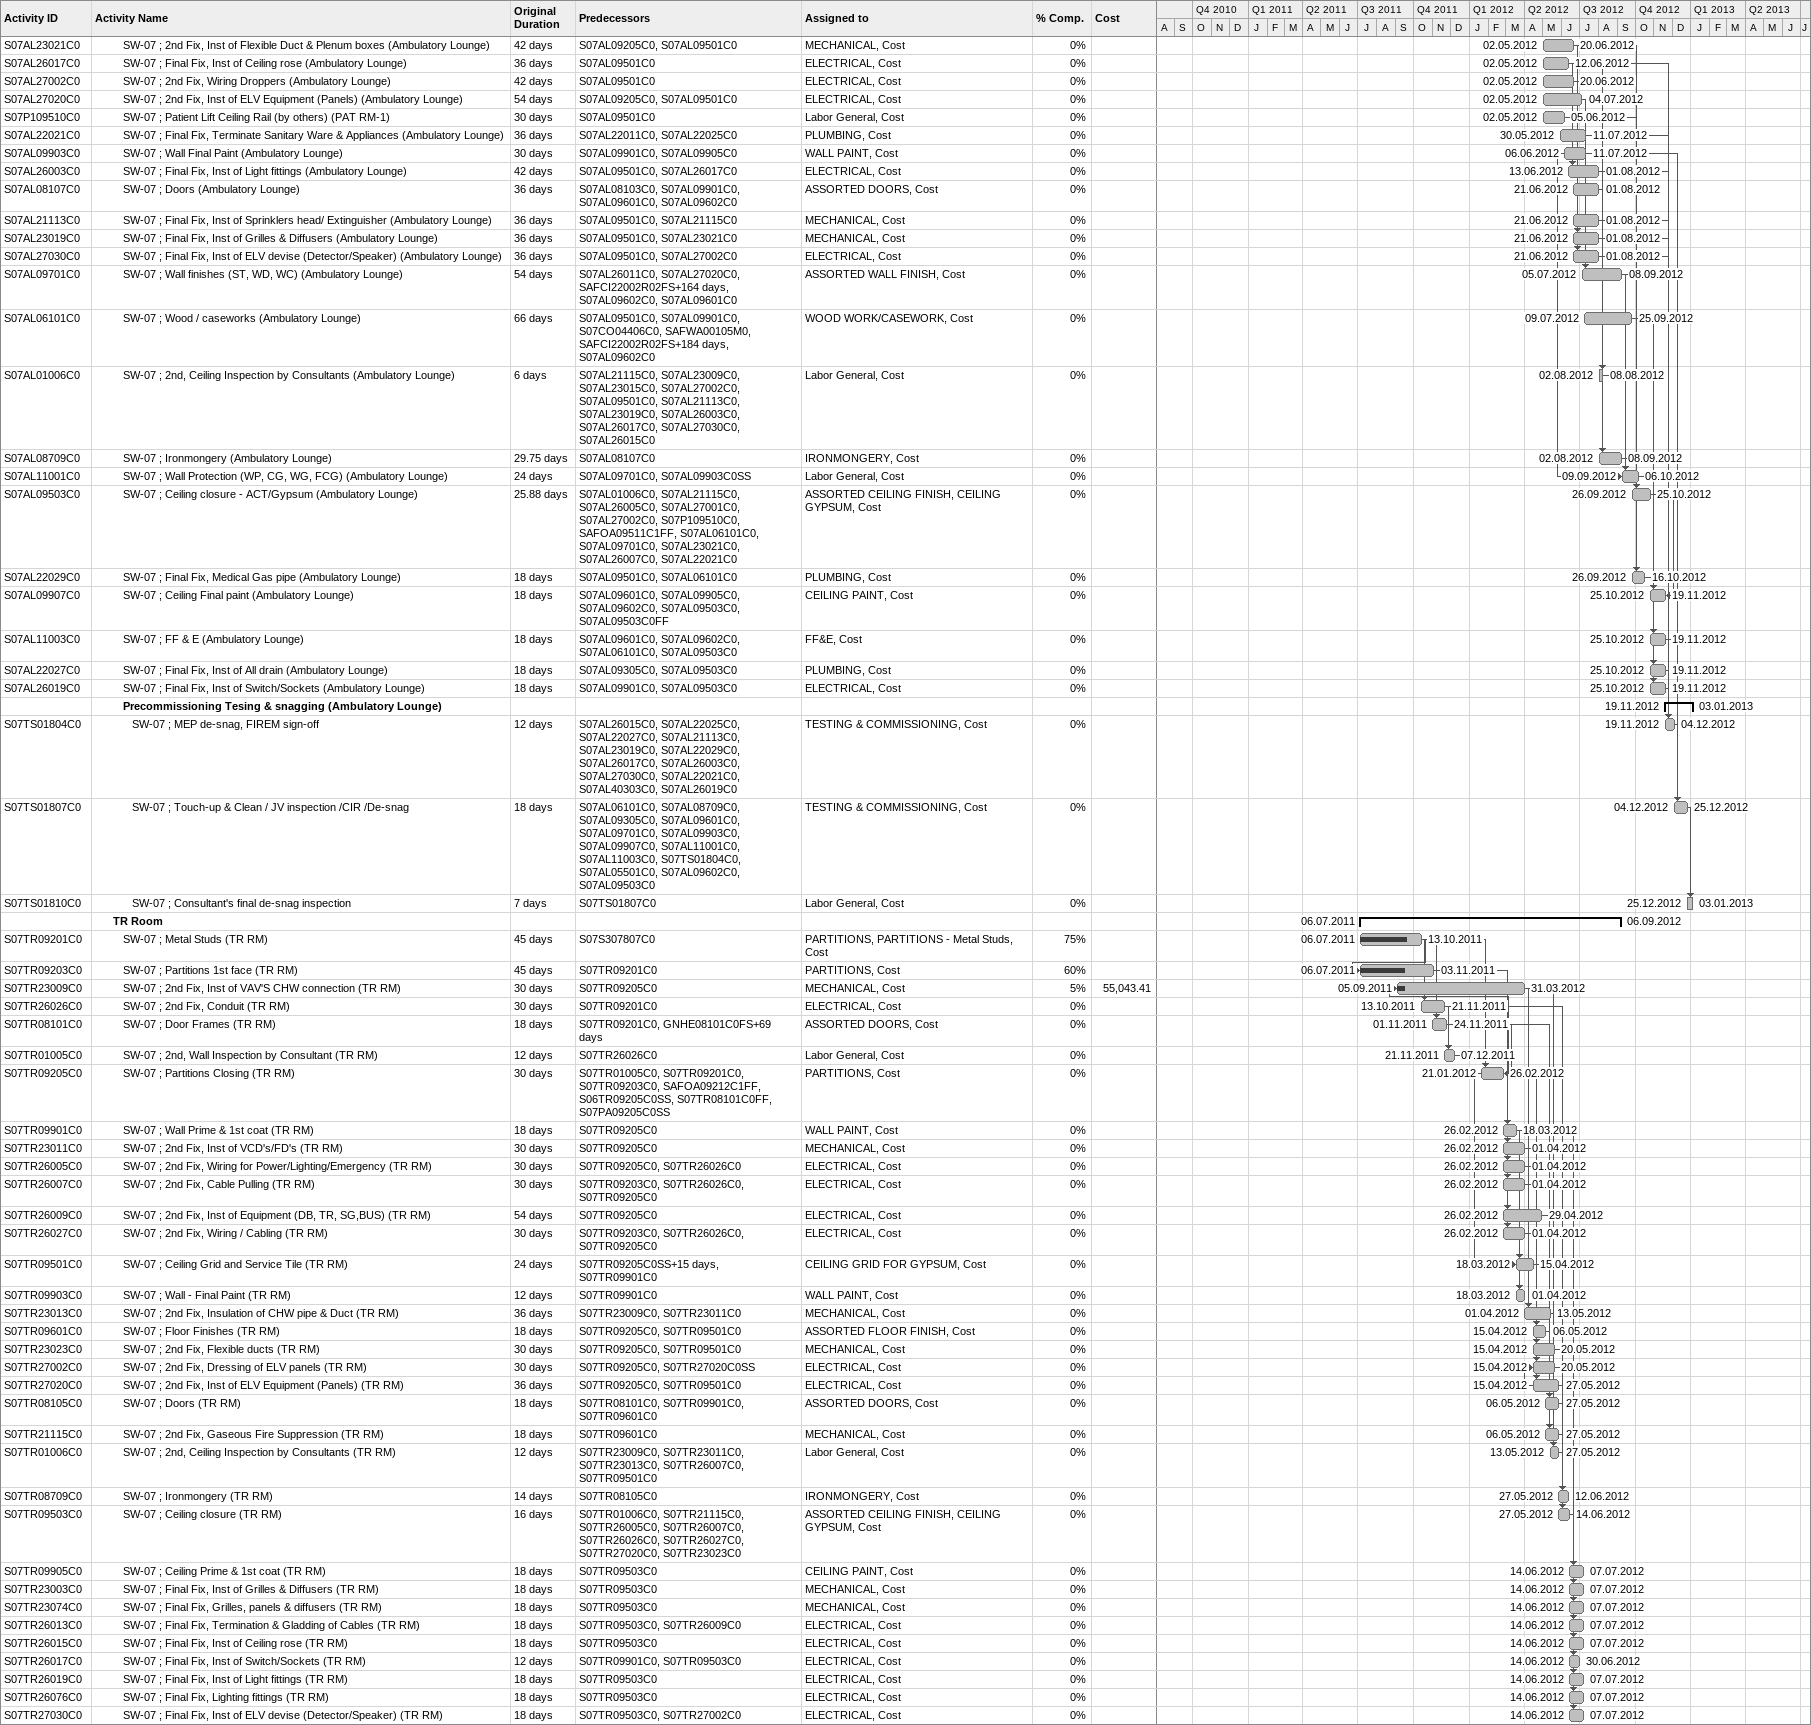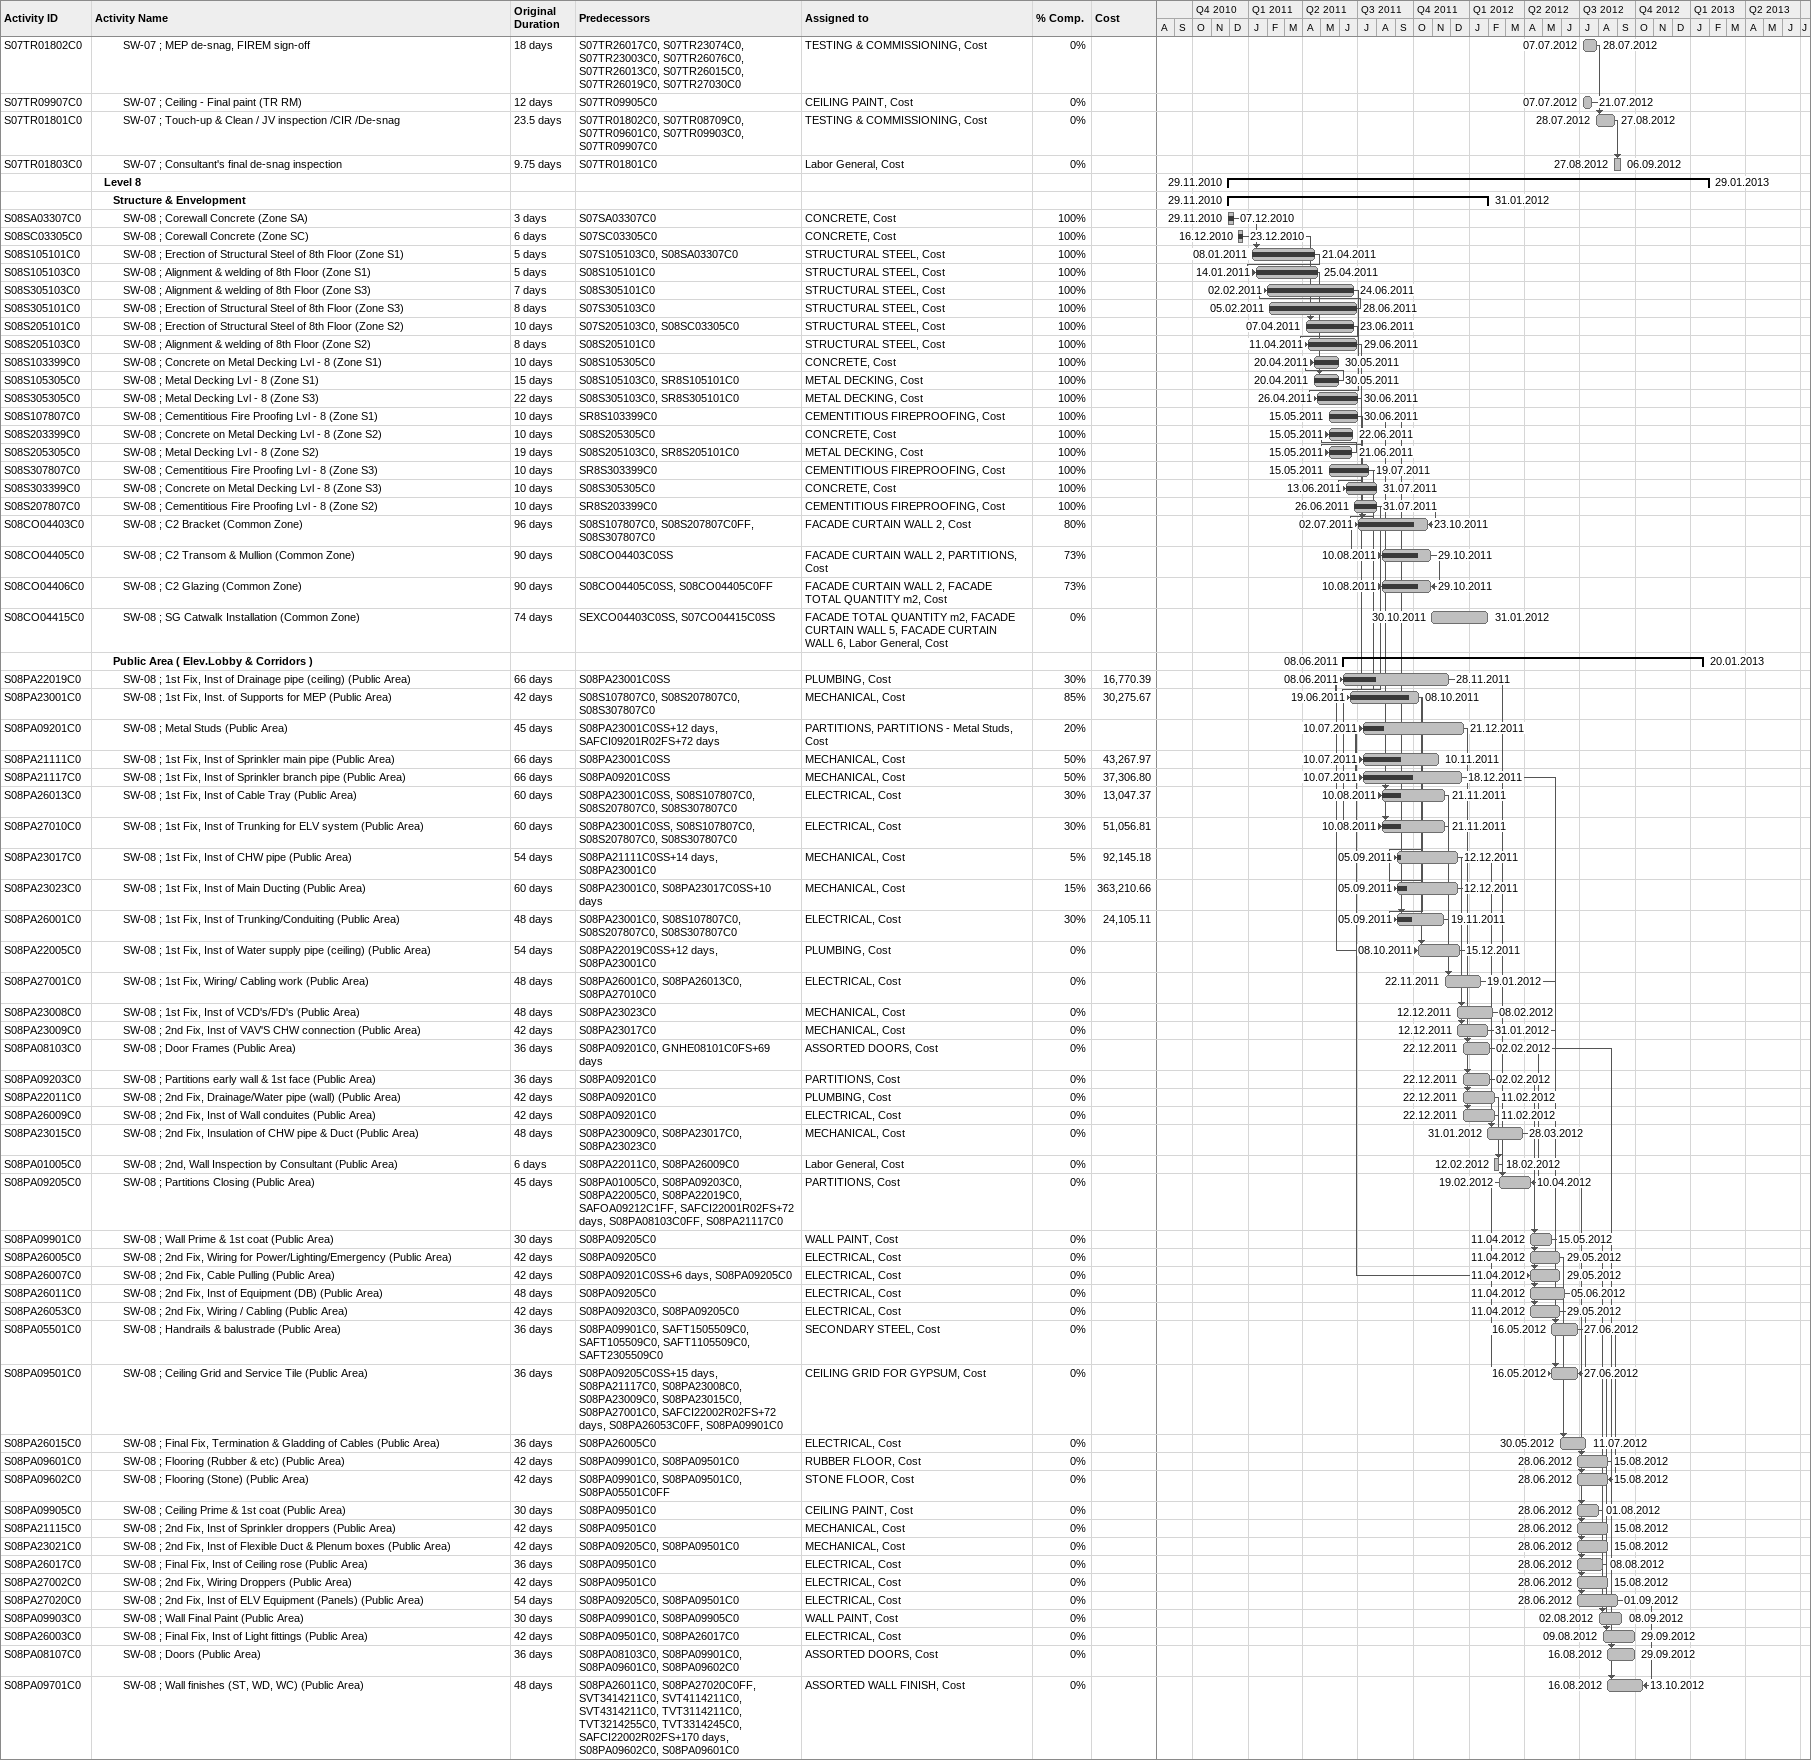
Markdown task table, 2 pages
| ID | Level | Task | Original duration | Start | Finish | Predecessors | Resources | % complete | Cost |
|---|---|---|---|---|---|---|---|---|---|
| S07AL23021C0 | 4 | SW-07 ; 2nd Fix, Inst of Flexible Duct & Plenum boxes (Ambulatory Lounge) | 42d | 2012-05-02 | 2012-06-20 | S07AL09205C0, S07AL09501C0 | MECHANICAL, Cost | 0 |  |
| S07AL26017C0 | 4 | SW-07 ; Final Fix, Inst of Ceiling rose (Ambulatory Lounge) | 36d | 2012-05-02 | 2012-06-12 | S07AL09501C0 | ELECTRICAL, Cost | 0 |  |
| S07AL27002C0 | 4 | SW-07 ; 2nd Fix, Wiring Droppers (Ambulatory Lounge) | 42d | 2012-05-02 | 2012-06-20 | S07AL09501C0 | ELECTRICAL, Cost | 0 |  |
| S07AL27020C0 | 4 | SW-07 ; 2nd Fix, Inst of ELV Equipment (Panels) (Ambulatory Lounge) | 54d | 2012-05-02 | 2012-07-04 | S07AL09205C0, S07AL09501C0 | ELECTRICAL, Cost | 0 |  |
| S07P109510C0 | 4 | SW-07 ; Patient Lift Ceiling Rail (by others) (PAT RM-1) | 30d | 2012-05-02 | 2012-06-05 | S07AL09501C0 | Labor General, Cost | 0 |  |
| S07AL22021C0 | 4 | SW-07 ; Final Fix, Terminate Sanitary Ware & Appliances (Ambulatory Lounge) | 36d | 2012-05-30 | 2012-07-11 | S07AL22011C0, S07AL22025C0 | PLUMBING, Cost | 0 |  |
| S07AL09903C0 | 4 | SW-07 ; Wall Final Paint (Ambulatory Lounge) | 30d | 2012-06-06 | 2012-07-11 | S07AL09901C0, S07AL09905C0 | WALL PAINT, Cost | 0 |  |
| S07AL26003C0 | 4 | SW-07 ; Final Fix, Inst of Light fittings (Ambulatory Lounge) | 42d | 2012-06-13 | 2012-08-01 | S07AL09501C0, S07AL26017C0 | ELECTRICAL, Cost | 0 |  |
| S07AL08107C0 | 4 | SW-07 ; Doors (Ambulatory Lounge) | 36d | 2012-06-21 | 2012-08-01 | S07AL08103C0, S07AL09901C0, S07AL09601C0, S07AL09602C0 | ASSORTED DOORS, Cost | 0 |  |
| S07AL21113C0 | 4 | SW-07 ; Final Fix, Inst of Sprinklers head/ Extinguisher (Ambulatory Lounge) | 36d | 2012-06-21 | 2012-08-01 | S07AL09501C0, S07AL21115C0 | MECHANICAL, Cost | 0 |  |
| S07AL23019C0 | 4 | SW-07 ; Final Fix, Inst of Grilles & Diffusers (Ambulatory Lounge) | 36d | 2012-06-21 | 2012-08-01 | S07AL09501C0, S07AL23021C0 | MECHANICAL, Cost | 0 |  |
| S07AL27030C0 | 4 | SW-07 ; Final Fix, Inst of ELV devise (Detector/Speaker) (Ambulatory Lounge) | 36d | 2012-06-21 | 2012-08-01 | S07AL09501C0, S07AL27002C0 | ELECTRICAL, Cost | 0 |  |
| S07AL09701C0 | 4 | SW-07 ; Wall finishes (ST, WD, WC) (Ambulatory Lounge) | 54d | 2012-07-05 | 2012-09-08 | S07AL26011C0, S07AL27020C0, SAFCI22002R02FS+164d, S07AL09602C0, S07AL09601C0 | ASSORTED WALL FINISH, Cost | 0 |  |
| S07AL06101C0 | 4 | SW-07 ; Wood / caseworks (Ambulatory Lounge) | 66d | 2012-07-09 | 2012-09-25 | S07AL09501C0, S07AL09901C0, S07CO04406C0, SAFWA00105M0, SAFCI22002R02FS+184d, S07AL09602C0 | WOOD WORK/CASEWORK, Cost | 0 |  |
| S07AL01006C0 | 4 | SW-07 ; 2nd, Ceiling Inspection by Consultants (Ambulatory Lounge) | 6d | 2012-08-02 | 2012-08-08 | S07AL21115C0, S07AL23009C0, S07AL23015C0, S07AL27002C0, S07AL09501C0, S07AL21113C0, S07AL23019C0, S07AL26003C0, S07AL26017C0, S07AL27030C0, S07AL26015C0 | Labor General, Cost | 0 |  |
| S07AL08709C0 | 4 | SW-07 ; Ironmongery (Ambulatory Lounge) | 29.75d | 2012-08-02 | 2012-09-08 | S07AL08107C0 | IRONMONGERY, Cost | 0 |  |
| S07AL11001C0 | 4 | SW-07 ; Wall Protection (WP, CG, WG, FCG) (Ambulatory Lounge) | 24d | 2012-09-09 | 2012-10-06 | S07AL09701C0, S07AL09903C0SS | Labor General, Cost | 0 |  |
| S07AL09503C0 | 4 | SW-07 ; Ceiling closure - ACT/Gypsum (Ambulatory Lounge) | 25.88d | 2012-09-26 | 2012-10-25 | S07AL01006C0, S07AL21115C0, S07AL26005C0, S07AL27001C0, S07AL27002C0, S07P109510C0, SAFOA09511C1FF, S07AL06101C0, S07AL09701C0, S07AL23021C0, S07AL26007C0, S07AL22021C0 | ASSORTED CEILING FINISH, CEILING GYPSUM, Cost | 0 |  |
| S07AL22029C0 | 4 | SW-07 ; Final Fix, Medical Gas pipe (Ambulatory Lounge) | 18d | 2012-09-26 | 2012-10-16 | S07AL09501C0, S07AL06101C0 | PLUMBING, Cost | 0 |  |
| S07AL09907C0 | 4 | SW-07 ; Ceiling Final paint (Ambulatory Lounge) | 18d | 2012-10-25 | 2012-11-19 | S07AL09601C0, S07AL09905C0, S07AL09602C0, S07AL09503C0, S07AL09503C0FF | CEILING PAINT, Cost | 0 |  |
| S07AL11003C0 | 4 | SW-07 ; FF & E (Ambulatory Lounge) | 18d | 2012-10-25 | 2012-11-19 | S07AL09601C0, S07AL09602C0, S07AL06101C0, S07AL09503C0 | FF&E, Cost | 0 |  |
| S07AL22027C0 | 4 | SW-07 ; Final Fix, Inst of All drain (Ambulatory Lounge) | 18d | 2012-10-25 | 2012-11-19 | S07AL09305C0, S07AL09503C0 | PLUMBING, Cost | 0 |  |
| S07AL26019C0 | 4 | SW-07 ; Final Fix, Inst of Switch/Sockets (Ambulatory Lounge) | 18d | 2012-10-25 | 2012-11-19 | S07AL09901C0, S07AL09503C0 | ELECTRICAL, Cost | 0 |  |
|  | 4 | **Precommissioning Tesing & snagging (Ambulatory Lounge)** |  | 2012-11-19 | 2013-01-03 |  |  |  |  |
| S07TS01804C0 | 5 | SW-07 ; MEP de-snag, FIREM sign-off | 12d | 2012-11-19 | 2012-12-04 | S07AL26015C0, S07AL22025C0, S07AL22027C0, S07AL21113C0, S07AL23019C0, S07AL22029C0, S07AL26017C0, S07AL26003C0, S07AL27030C0, S07AL22021C0, S07AL40303C0, S07AL26019C0 | TESTING & COMMISSIONING, Cost | 0 |  |
| S07TS01807C0 | 5 | SW-07 ; Touch-up & Clean / JV inspection /CIR /De-snag | 18d | 2012-12-04 | 2012-12-25 | S07AL06101C0, S07AL08709C0, S07AL09305C0, S07AL09601C0, S07AL09701C0, S07AL09903C0, S07AL09907C0, S07AL11001C0, S07AL11003C0, S07TS01804C0, S07AL05501C0, S07AL09602C0, S07AL09503C0 | TESTING & COMMISSIONING, Cost | 0 |  |
| S07TS01810C0 | 5 | SW-07 ; Consultant's final de-snag inspection | 7d | 2012-12-25 | 2013-01-03 | S07TS01807C0 | Labor General, Cost | 0 |  |
|  | 3 | **TR Room** |  | 2011-07-06 | 2012-09-06 |  |  |  |  |
| S07TR09201C0 | 4 | SW-07 ; Metal Studs (TR RM) | 45d | 2011-07-06 | 2011-10-13 | S07S307807C0 | PARTITIONS, PARTITIONS - Metal Studs, Cost | 75 |  |
| S07TR09203C0 | 4 | SW-07 ; Partitions 1st face (TR RM) | 45d | 2011-07-06 | 2011-11-03 | S07TR09201C0 | PARTITIONS, Cost | 60 |  |
| S07TR23009C0 | 4 | SW-07 ; 2nd Fix, Inst of VAV'S CHW connection (TR RM) | 30d | 2011-09-05 | 2012-03-31 | S07TR09205C0 | MECHANICAL, Cost | 5 | 55043.41 |
| S07TR26026C0 | 4 | SW-07 ; 2nd Fix, Conduit (TR RM) | 30d | 2011-10-13 | 2011-11-21 | S07TR09201C0 | ELECTRICAL, Cost | 0 |  |
| S07TR08101C0 | 4 | SW-07 ; Door Frames (TR RM) | 18d | 2011-11-01 | 2011-11-24 | S07TR09201C0, GNHE08101C0FS+69d | ASSORTED DOORS, Cost | 0 |  |
| S07TR01005C0 | 4 | SW-07 ; 2nd, Wall Inspection by Consultant (TR RM) | 12d | 2011-11-21 | 2011-12-07 | S07TR26026C0 | Labor General, Cost | 0 |  |
| S07TR09205C0 | 4 | SW-07 ; Partitions Closing (TR RM) | 30d | 2012-01-21 | 2012-02-26 | S07TR01005C0, S07TR09201C0, S07TR09203C0, SAFOA09212C1FF, S06TR09205C0SS, S07TR08101C0FF, S07PA09205C0SS | PARTITIONS, Cost | 0 |  |
| S07TR09901C0 | 4 | SW-07 ; Wall Prime & 1st coat (TR RM) | 18d | 2012-02-26 | 2012-03-18 | S07TR09205C0 | WALL PAINT, Cost | 0 |  |
| S07TR23011C0 | 4 | SW-07 ; 2nd Fix, Inst of VCD's/FD's (TR RM) | 30d | 2012-02-26 | 2012-04-01 | S07TR09205C0 | MECHANICAL, Cost | 0 |  |
| S07TR26005C0 | 4 | SW-07 ; 2nd Fix, Wiring for Power/Lighting/Emergency (TR RM) | 30d | 2012-02-26 | 2012-04-01 | S07TR09205C0, S07TR26026C0 | ELECTRICAL, Cost | 0 |  |
| S07TR26007C0 | 4 | SW-07 ; 2nd Fix, Cable Pulling (TR RM) | 30d | 2012-02-26 | 2012-04-01 | S07TR09203C0, S07TR26026C0, S07TR09205C0 | ELECTRICAL, Cost | 0 |  |
| S07TR26009C0 | 4 | SW-07 ; 2nd Fix, Inst of Equipment (DB, TR, SG,BUS) (TR RM) | 54d | 2012-02-26 | 2012-04-29 | S07TR09205C0 | ELECTRICAL, Cost | 0 |  |
| S07TR26027C0 | 4 | SW-07 ; 2nd Fix, Wiring / Cabling (TR RM) | 30d | 2012-02-26 | 2012-04-01 | S07TR09203C0, S07TR26026C0, S07TR09205C0 | ELECTRICAL, Cost | 0 |  |
| S07TR09501C0 | 4 | SW-07 ; Ceiling Grid and Service Tile (TR RM) | 24d | 2012-03-18 | 2012-04-15 | S07TR09205C0SS+15d, S07TR09901C0 | CEILING GRID FOR GYPSUM, Cost | 0 |  |
| S07TR09903C0 | 4 | SW-07 ; Wall - Final Paint (TR RM) | 12d | 2012-03-18 | 2012-04-01 | S07TR09901C0 | WALL PAINT, Cost | 0 |  |
| S07TR23013C0 | 4 | SW-07 ; 2nd Fix, Insulation of CHW pipe & Duct (TR RM) | 36d | 2012-04-01 | 2012-05-13 | S07TR23009C0, S07TR23011C0 | MECHANICAL, Cost | 0 |  |
| S07TR09601C0 | 4 | SW-07 ; Floor Finishes (TR RM) | 18d | 2012-04-15 | 2012-05-06 | S07TR09205C0, S07TR09501C0 | ASSORTED FLOOR FINISH, Cost | 0 |  |
| S07TR23023C0 | 4 | SW-07 ; 2nd Fix, Flexible ducts (TR RM) | 30d | 2012-04-15 | 2012-05-20 | S07TR09205C0, S07TR09501C0 | MECHANICAL, Cost | 0 |  |
| S07TR27002C0 | 4 | SW-07 ; 2nd Fix, Dressing of ELV panels (TR RM) | 30d | 2012-04-15 | 2012-05-20 | S07TR09205C0, S07TR27020C0SS | ELECTRICAL, Cost | 0 |  |
| S07TR27020C0 | 4 | SW-07 ; 2nd Fix, Inst of ELV Equipment (Panels) (TR RM) | 36d | 2012-04-15 | 2012-05-27 | S07TR09205C0, S07TR09501C0 | ELECTRICAL, Cost | 0 |  |
| S07TR08105C0 | 4 | SW-07 ; Doors (TR RM) | 18d | 2012-05-06 | 2012-05-27 | S07TR08101C0, S07TR09901C0, S07TR09601C0 | ASSORTED DOORS, Cost | 0 |  |
| S07TR21115C0 | 4 | SW-07 ; 2nd Fix, Gaseous Fire Suppression (TR RM) | 18d | 2012-05-06 | 2012-05-27 | S07TR09601C0 | MECHANICAL, Cost | 0 |  |
| S07TR01006C0 | 4 | SW-07 ; 2nd, Ceiling Inspection by Consultants (TR RM) | 12d | 2012-05-13 | 2012-05-27 | S07TR23009C0, S07TR23011C0, S07TR23013C0, S07TR26007C0, S07TR09501C0 | Labor General, Cost | 0 |  |
| S07TR08709C0 | 4 | SW-07 ; Ironmongery (TR RM) | 14d | 2012-05-27 | 2012-06-12 | S07TR08105C0 | IRONMONGERY, Cost | 0 |  |
| S07TR09503C0 | 4 | SW-07 ; Ceiling closure (TR RM) | 16d | 2012-05-27 | 2012-06-14 | S07TR01006C0, S07TR21115C0, S07TR26005C0, S07TR26007C0, S07TR26026C0, S07TR26027C0, S07TR27020C0, S07TR23023C0 | ASSORTED CEILING FINISH, CEILING GYPSUM, Cost | 0 |  |
| S07TR09905C0 | 4 | SW-07 ; Ceiling Prime & 1st coat (TR RM) | 18d | 2012-06-14 | 2012-07-07 | S07TR09503C0 | CEILING PAINT, Cost | 0 |  |
| S07TR23003C0 | 4 | SW-07 ; Final Fix, Inst of Grilles & Diffusers (TR RM) | 18d | 2012-06-14 | 2012-07-07 | S07TR09503C0 | MECHANICAL, Cost | 0 |  |
| S07TR23074C0 | 4 | SW-07 ; Final Fix, Grilles, panels & diffusers (TR RM) | 18d | 2012-06-14 | 2012-07-07 | S07TR09503C0 | MECHANICAL, Cost | 0 |  |
| S07TR26013C0 | 4 | SW-07 ; Final Fix, Termination & Gladding of Cables (TR RM) | 18d | 2012-06-14 | 2012-07-07 | S07TR09503C0, S07TR26009C0 | ELECTRICAL, Cost | 0 |  |
| S07TR26015C0 | 4 | SW-07 ; Final Fix, Inst of Ceiling rose (TR RM) | 18d | 2012-06-14 | 2012-07-07 | S07TR09503C0 | ELECTRICAL, Cost | 0 |  |
| S07TR26017C0 | 4 | SW-07 ; Final Fix, Inst of Switch/Sockets (TR RM) | 12d | 2012-06-14 | 2012-06-30 | S07TR09901C0, S07TR09503C0 | ELECTRICAL, Cost | 0 |  |
| S07TR26019C0 | 4 | SW-07 ; Final Fix, Inst of Light fittings (TR RM) | 18d | 2012-06-14 | 2012-07-07 | S07TR09503C0 | ELECTRICAL, Cost | 0 |  |
| S07TR26076C0 | 4 | SW-07 ; Final Fix, Lighting fittings (TR RM) | 18d | 2012-06-14 | 2012-07-07 | S07TR09503C0 | ELECTRICAL, Cost | 0 |  |
| S07TR27030C0 | 4 | SW-07 ; Final Fix, Inst of ELV devise (Detector/Speaker) (TR RM) | 18d | 2012-06-14 | 2012-07-07 | S07TR09503C0, S07TR27002C0 | ELECTRICAL, Cost | 0 |  |
| S07TR01802C0 | 4 | SW-07 ; MEP de-snag, FIREM sign-off | 18d | 2012-07-07 | 2012-07-28 | S07TR26017C0, S07TR23074C0, S07TR23003C0, S07TR26076C0, S07TR26013C0, S07TR26015C0, S07TR26019C0, S07TR27030C0 | TESTING & COMMISSIONING, Cost | 0 |  |
| S07TR09907C0 | 4 | SW-07 ; Ceiling - Final paint (TR RM) | 12d | 2012-07-07 | 2012-07-21 | S07TR09905C0 | CEILING PAINT, Cost | 0 |  |
| S07TR01801C0 | 4 | SW-07 ; Touch-up & Clean / JV inspection /CIR /De-snag | 23.5d | 2012-07-28 | 2012-08-27 | S07TR01802C0, S07TR08709C0, S07TR09601C0, S07TR09903C0, S07TR09907C0 | TESTING & COMMISSIONING, Cost | 0 |  |
| S07TR01803C0 | 4 | SW-07 ; Consultant's final de-snag inspection | 9.75d | 2012-08-27 | 2012-09-06 | S07TR01801C0 | Labor General, Cost | 0 |  |
|  | 2 | **Level 8** |  | 2010-11-29 | 2013-01-29 |  |  |  |  |
|  | 3 | **Structure & Envelopment** |  | 2010-11-29 | 2012-01-31 |  |  |  |  |
| S08SA03307C0 | 4 | SW-08 ; Corewall Concrete (Zone SA) | 3d | 2010-11-29 | 2010-12-07 | S07SA03307C0 | CONCRETE, Cost | 100 |  |
| S08SC03305C0 | 4 | SW-08 ; Corewall Concrete (Zone SC) | 6d | 2010-12-16 | 2010-12-23 | S07SC03305C0 | CONCRETE, Cost | 100 |  |
| S08S105101C0 | 4 | SW-08 ; Erection of Structural Steel of 8th Floor (Zone S1) | 5d | 2011-01-08 | 2011-04-21 | S07S105103C0, S08SA03307C0 | STRUCTURAL STEEL, Cost | 100 |  |
| S08S105103C0 | 4 | SW-08 ; Alignment & welding of 8th Floor (Zone S1) | 5d | 2011-01-14 | 2011-04-25 | S08S105101C0 | STRUCTURAL STEEL, Cost | 100 |  |
| S08S305103C0 | 4 | SW-08 ; Alignment & welding of 8th Floor (Zone S3) | 7d | 2011-02-02 | 2011-06-24 | S08S305101C0 | STRUCTURAL STEEL, Cost | 100 |  |
| S08S305101C0 | 4 | SW-08 ; Erection of Structural Steel of 8th Floor (Zone S3) | 8d | 2011-02-05 | 2011-06-28 | S07S305103C0 | STRUCTURAL STEEL, Cost | 100 |  |
| S08S205101C0 | 4 | SW-08 ; Erection of Structural Steel of 8th Floor (Zone S2) | 10d | 2011-04-07 | 2011-06-23 | S07S205103C0, S08SC03305C0 | STRUCTURAL STEEL, Cost | 100 |  |
| S08S205103C0 | 4 | SW-08 ; Alignment & welding of 8th Floor (Zone S2) | 8d | 2011-04-11 | 2011-06-29 | S08S205101C0 | STRUCTURAL STEEL, Cost | 100 |  |
| S08S103399C0 | 4 | SW-08 ; Concrete on Metal Decking Lvl - 8 (Zone S1) | 10d | 2011-04-20 | 2011-05-30 | S08S105305C0 | CONCRETE, Cost | 100 |  |
| S08S105305C0 | 4 | SW-08 ; Metal Decking Lvl - 8 (Zone S1) | 15d | 2011-04-20 | 2011-05-30 | S08S105103C0, SR8S105101C0 | METAL DECKING, Cost | 100 |  |
| S08S305305C0 | 4 | SW-08 ; Metal Decking Lvl - 8 (Zone S3) | 22d | 2011-04-26 | 2011-06-30 | S08S305103C0, SR8S305101C0 | METAL DECKING, Cost | 100 |  |
| S08S107807C0 | 4 | SW-08 ; Cementitious Fire Proofing Lvl - 8 (Zone S1) | 10d | 2011-05-15 | 2011-06-30 | SR8S103399C0 | CEMENTITIOUS FIREPROOFING, Cost | 100 |  |
| S08S203399C0 | 4 | SW-08 ; Concrete on Metal Decking Lvl - 8 (Zone S2) | 10d | 2011-05-15 | 2011-06-22 | S08S205305C0 | CONCRETE, Cost | 100 |  |
| S08S205305C0 | 4 | SW-08 ; Metal Decking Lvl - 8 (Zone S2) | 19d | 2011-05-15 | 2011-06-21 | S08S205103C0, SR8S205101C0 | METAL DECKING, Cost | 100 |  |
| S08S307807C0 | 4 | SW-08 ; Cementitious Fire Proofing Lvl - 8 (Zone S3) | 10d | 2011-05-15 | 2011-07-19 | SR8S303399C0 | CEMENTITIOUS FIREPROOFING, Cost | 100 |  |
| S08S303399C0 | 4 | SW-08 ; Concrete on Metal Decking Lvl - 8 (Zone S3) | 10d | 2011-06-13 | 2011-07-31 | S08S305305C0 | CONCRETE, Cost | 100 |  |
| S08S207807C0 | 4 | SW-08 ; Cementitious Fire Proofing Lvl - 8 (Zone S2) | 10d | 2011-06-26 | 2011-07-31 | SR8S203399C0 | CEMENTITIOUS FIREPROOFING, Cost | 100 |  |
| S08CO04403C0 | 4 | SW-08 ; C2 Bracket (Common Zone) | 96d | 2011-07-02 | 2011-10-23 | S08S107807C0, S08S207807C0FF, S08S307807C0 | FACADE CURTAIN WALL 2, Cost | 80 |  |
| S08CO04405C0 | 4 | SW-08 ; C2 Transom & Mullion (Common Zone) | 90d | 2011-08-10 | 2011-10-29 | S08CO04403C0SS | FACADE CURTAIN WALL 2, PARTITIONS, Cost | 73 |  |
| S08CO04406C0 | 4 | SW-08 ; C2 Glazing (Common Zone) | 90d | 2011-08-10 | 2011-10-29 | S08CO04405C0SS, S08CO04405C0FF | FACADE CURTAIN WALL 2, FACADE TOTAL QUANTITY m2, Cost | 73 |  |
| S08CO04415C0 | 4 | SW-08 ; SG Catwalk Installation (Common Zone) | 74d | 2011-10-30 | 2012-01-31 | SEXCO04403C0SS, S07CO04415C0SS | FACADE TOTAL QUANTITY m2, FACADE CURTAIN WALL 5, FACADE CURTAIN WALL 6, Labor General, Cost | 0 |  |
|  | 3 | **Public Area ( Elev.Lobby & Corridors )** |  | 2011-06-08 | 2013-01-20 |  |  |  |  |
| S08PA22019C0 | 4 | SW-08 ; 1st Fix, Inst of Drainage pipe (ceiling) (Public Area) | 66d | 2011-06-08 | 2011-11-28 | S08PA23001C0SS | PLUMBING, Cost | 30 | 16770.39 |
| S08PA23001C0 | 4 | SW-08 ; 1st Fix, Inst. of Supports for MEP (Public Area) | 42d | 2011-06-19 | 2011-10-08 | S08S107807C0, S08S207807C0, S08S307807C0 | MECHANICAL, Cost | 85 | 30275.67 |
| S08PA09201C0 | 4 | SW-08 ; Metal Studs (Public Area) | 45d | 2011-07-10 | 2011-12-21 | S08PA23001C0SS+12d, SAFCI09201R02FS+72d | PARTITIONS, PARTITIONS - Metal Studs, Cost | 20 |  |
| S08PA21111C0 | 4 | SW-08 ; 1st Fix, Inst of Sprinkler main pipe (Public Area) | 66d | 2011-07-10 | 2011-11-10 | S08PA23001C0SS | MECHANICAL, Cost | 50 | 43267.97 |
| S08PA21117C0 | 4 | SW-08 ; 1st Fix, Inst of Sprinkler branch pipe (Public Area) | 66d | 2011-07-10 | 2011-12-18 | S08PA09201C0SS | MECHANICAL, Cost | 50 | 37306.80 |
| S08PA26013C0 | 4 | SW-08 ; 1st Fix, Inst of Cable Tray (Public Area) | 60d | 2011-08-10 | 2011-11-21 | S08PA23001C0SS, S08S107807C0, S08S207807C0, S08S307807C0 | ELECTRICAL, Cost | 30 | 13047.37 |
| S08PA27010C0 | 4 | SW-08 ; 1st Fix, Inst of Trunking for ELV system (Public Area) | 60d | 2011-08-10 | 2011-11-21 | S08PA23001C0SS, S08S107807C0, S08S207807C0, S08S307807C0 | ELECTRICAL, Cost | 30 | 51056.81 |
| S08PA23017C0 | 4 | SW-08 ; 1st Fix, Inst of CHW pipe (Public Area) | 54d | 2011-09-05 | 2011-12-12 | S08PA21111C0SS+14d, S08PA23001C0 | MECHANICAL, Cost | 5 | 92145.18 |
| S08PA23023C0 | 4 | SW-08 ; 1st Fix, Inst of Main Ducting (Public Area) | 60d | 2011-09-05 | 2011-12-12 | S08PA23001C0, S08PA23017C0SS+10d | MECHANICAL, Cost | 15 | 363210.66 |
| S08PA26001C0 | 4 | SW-08 ; 1st Fix, Inst of Trunking/Conduiting (Public Area) | 48d | 2011-09-05 | 2011-11-19 | S08PA23001C0, S08S107807C0, S08S207807C0, S08S307807C0 | ELECTRICAL, Cost | 30 | 24105.11 |
| S08PA22005C0 | 4 | SW-08 ; 1st Fix, Inst of Water supply pipe (ceiling) (Public Area) | 54d | 2011-10-08 | 2011-12-15 | S08PA22019C0SS+12d, S08PA23001C0 | PLUMBING, Cost | 0 |  |
| S08PA27001C0 | 4 | SW-08 ; 1st Fix, Wiring/ Cabling work (Public Area) | 48d | 2011-11-22 | 2012-01-19 | S08PA26001C0, S08PA26013C0, S08PA27010C0 | ELECTRICAL, Cost | 0 |  |
| S08PA23008C0 | 4 | SW-08 ; 1st Fix, Inst of VCD's/FD's (Public Area) | 48d | 2011-12-12 | 2012-02-08 | S08PA23023C0 | MECHANICAL, Cost | 0 |  |
| S08PA23009C0 | 4 | SW-08 ; 2nd Fix, Inst of VAV'S CHW connection (Public Area) | 42d | 2011-12-12 | 2012-01-31 | S08PA23017C0 | MECHANICAL, Cost | 0 |  |
| S08PA08103C0 | 4 | SW-08 ; Door Frames (Public Area) | 36d | 2011-12-22 | 2012-02-02 | S08PA09201C0, GNHE08101C0FS+69d | ASSORTED DOORS, Cost | 0 |  |
| S08PA09203C0 | 4 | SW-08 ; Partitions early wall & 1st face (Public Area) | 36d | 2011-12-22 | 2012-02-02 | S08PA09201C0 | PARTITIONS, Cost | 0 |  |
| S08PA22011C0 | 4 | SW-08 ; 2nd Fix, Drainage/Water pipe (wall) (Public Area) | 42d | 2011-12-22 | 2012-02-11 | S08PA09201C0 | PLUMBING, Cost | 0 |  |
| S08PA26009C0 | 4 | SW-08 ; 2nd Fix, Inst of Wall conduites (Public Area) | 42d | 2011-12-22 | 2012-02-11 | S08PA09201C0 | ELECTRICAL, Cost | 0 |  |
| S08PA23015C0 | 4 | SW-08 ; 2nd Fix, Insulation of CHW pipe & Duct (Public Area) | 48d | 2012-01-31 | 2012-03-28 | S08PA23009C0, S08PA23017C0, S08PA23023C0 | MECHANICAL, Cost | 0 |  |
| S08PA01005C0 | 4 | SW-08 ; 2nd, Wall Inspection by Consultant (Public Area) | 6d | 2012-02-12 | 2012-02-18 | S08PA22011C0, S08PA26009C0 | Labor General, Cost | 0 |  |
| S08PA09205C0 | 4 | SW-08 ; Partitions Closing (Public Area) | 45d | 2012-02-19 | 2012-04-10 | S08PA01005C0, S08PA09203C0, S08PA22005C0, S08PA22019C0, SAFOA09212C1FF, SAFCI22001R02FS+72d, S08PA08103C0FF, S08PA21117C0 | PARTITIONS, Cost | 0 |  |
| S08PA09901C0 | 4 | SW-08 ; Wall Prime & 1st coat (Public Area) | 30d | 2012-04-11 | 2012-05-15 | S08PA09205C0 | WALL PAINT, Cost | 0 |  |
| S08PA26005C0 | 4 | SW-08 ; 2nd Fix, Wiring for Power/Lighting/Emergency (Public Area) | 42d | 2012-04-11 | 2012-05-29 | S08PA09205C0 | ELECTRICAL, Cost | 0 |  |
| S08PA26007C0 | 4 | SW-08 ; 2nd Fix, Cable Pulling (Public Area) | 42d | 2012-04-11 | 2012-05-29 | S08PA09201C0SS+6d, S08PA09205C0 | ELECTRICAL, Cost | 0 |  |
| S08PA26011C0 | 4 | SW-08 ; 2nd Fix, Inst of Equipment (DB) (Public Area) | 48d | 2012-04-11 | 2012-06-05 | S08PA09205C0 | ELECTRICAL, Cost | 0 |  |
| S08PA26053C0 | 4 | SW-08 ; 2nd Fix, Wiring / Cabling (Public Area) | 42d | 2012-04-11 | 2012-05-29 | S08PA09203C0, S08PA09205C0 | ELECTRICAL, Cost | 0 |  |
| S08PA05501C0 | 4 | SW-08 ; Handrails & balustrade (Public Area) | 36d | 2012-05-16 | 2012-06-27 | S08PA09901C0, SAFT1505509C0, SAFT105509C0, SAFT1105509C0, SAFT2305509C0 | SECONDARY STEEL, Cost | 0 |  |
| S08PA09501C0 | 4 | SW-08 ; Ceiling Grid and Service Tile (Public Area) | 36d | 2012-05-16 | 2012-06-27 | S08PA09205C0SS+15d, S08PA21117C0, S08PA23008C0, S08PA23009C0, S08PA23015C0, S08PA27001C0, SAFCI22002R02FS+72d, S08PA26053C0FF, S08PA09901C0 | CEILING GRID FOR GYPSUM, Cost | 0 |  |
| S08PA26015C0 | 4 | SW-08 ; Final Fix, Termination & Gladding of Cables (Public Area) | 36d | 2012-05-30 | 2012-07-11 | S08PA26005C0 | ELECTRICAL, Cost | 0 |  |
| S08PA09601C0 | 4 | SW-08 ; Flooring (Rubber & etc) (Public Area) | 42d | 2012-06-28 | 2012-08-15 | S08PA09901C0, S08PA09501C0 | RUBBER FLOOR, Cost | 0 |  |
| S08PA09602C0 | 4 | SW-08 ; Flooring (Stone) (Public Area) | 42d | 2012-06-28 | 2012-08-15 | S08PA09901C0, S08PA09501C0, S08PA05501C0FF | STONE FLOOR, Cost | 0 |  |
| S08PA09905C0 | 4 | SW-08 ; Ceiling Prime & 1st coat (Public Area) | 30d | 2012-06-28 | 2012-08-01 | S08PA09501C0 | CEILING PAINT, Cost | 0 |  |
| S08PA21115C0 | 4 | SW-08 ; 2nd Fix, Inst of Sprinkler droppers (Public Area) | 42d | 2012-06-28 | 2012-08-15 | S08PA09501C0 | MECHANICAL, Cost | 0 |  |
| S08PA23021C0 | 4 | SW-08 ; 2nd Fix, Inst of Flexible Duct & Plenum boxes (Public Area) | 42d | 2012-06-28 | 2012-08-15 | S08PA09205C0, S08PA09501C0 | MECHANICAL, Cost | 0 |  |
| S08PA26017C0 | 4 | SW-08 ; Final Fix, Inst of Ceiling rose (Public Area) | 36d | 2012-06-28 | 2012-08-08 | S08PA09501C0 | ELECTRICAL, Cost | 0 |  |
| S08PA27002C0 | 4 | SW-08 ; 2nd Fix, Wiring Droppers (Public Area) | 42d | 2012-06-28 | 2012-08-15 | S08PA09501C0 | ELECTRICAL, Cost | 0 |  |
| S08PA27020C0 | 4 | SW-08 ; 2nd Fix, Inst of ELV Equipment (Panels) (Public Area) | 54d | 2012-06-28 | 2012-09-01 | S08PA09205C0, S08PA09501C0 | ELECTRICAL, Cost | 0 |  |
| S08PA09903C0 | 4 | SW-08 ; Wall Final Paint (Public Area) | 30d | 2012-08-02 | 2012-09-08 | S08PA09901C0, S08PA09905C0 | WALL PAINT, Cost | 0 |  |
| S08PA26003C0 | 4 | SW-08 ; Final Fix, Inst of Light fittings (Public Area) | 42d | 2012-08-09 | 2012-09-29 | S08PA09501C0, S08PA26017C0 | ELECTRICAL, Cost | 0 |  |
| S08PA08107C0 | 4 | SW-08 ; Doors (Public Area) | 36d | 2012-08-16 | 2012-09-29 | S08PA08103C0, S08PA09901C0, S08PA09601C0, S08PA09602C0 | ASSORTED DOORS, Cost | 0 |  |
| S08PA09701C0 | 4 | SW-08 ; Wall finishes (ST, WD, WC) (Public Area) | 48d | 2012-08-16 | 2012-10-13 | S08PA26011C0, S08PA27020C0FF, SVT3414211C0, SVT4114211C0, SVT4314211C0, TVT3114211C0, TVT3214255C0, TVT3314245C0, SAFCI22002R02FS+170d, S08PA09602C0, S08PA09601C0 | ASSORTED WALL FINISH, Cost | 0 |  |
